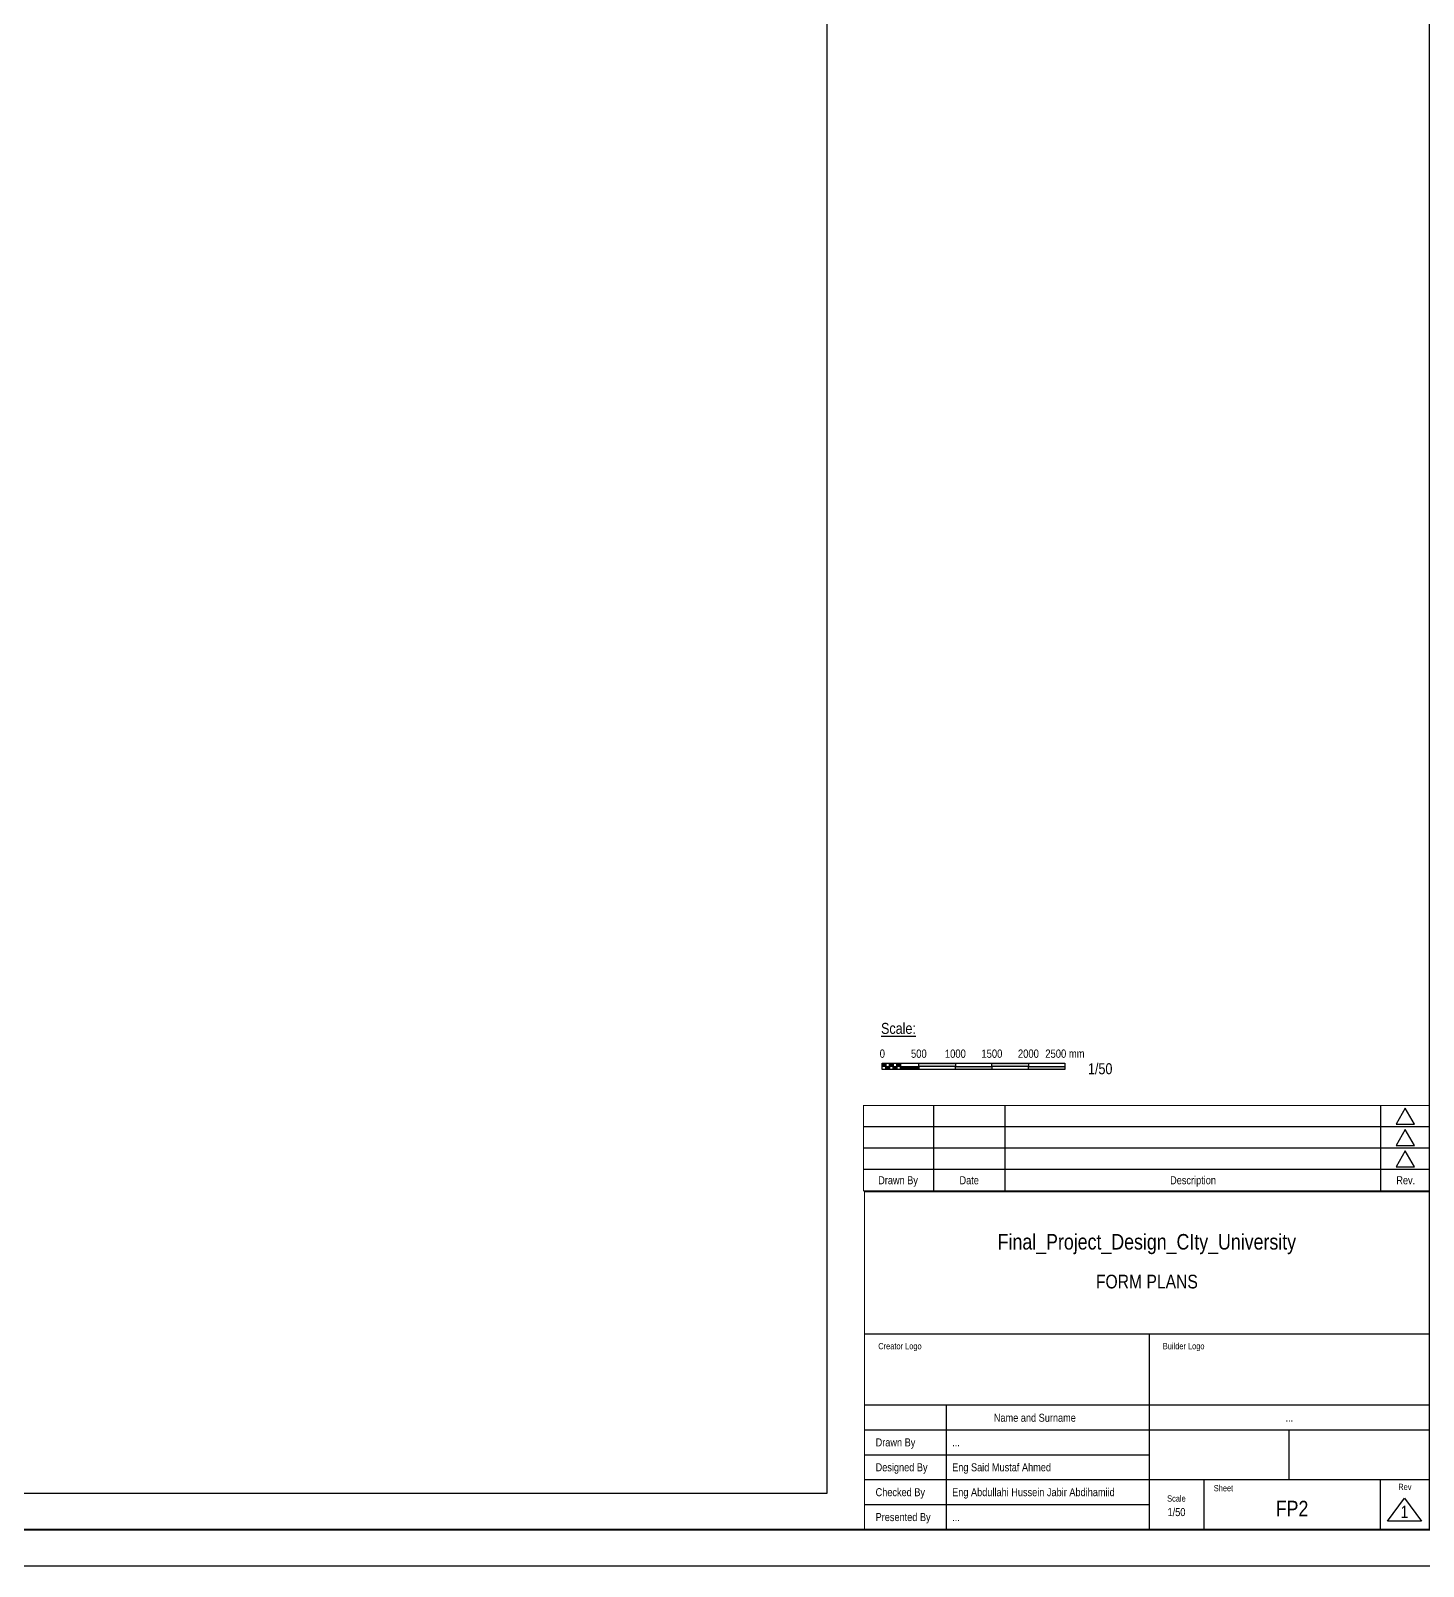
# Model space of a CAD drawing. Extents: x 0 to 206258, y -403073 to 0.
# Drawn here: x 114353 to 133419, y -53697 to -32672 of the extents above; entities that cross this region are included whole.
import ezdxf
from ezdxf.enums import TextEntityAlignment as Align

# ---------------------------------------------------------------- set-up
doc = ezdxf.new("R2010")
doc.units = 0
doc.header["$LTSCALE"] = 1000
for name, color, linetype in [('SHEETSUMMARY-10', 8, 'Continuous'), ('SHEETSUMMARY-25', 11, 'Continuous'), ('SHEETSUMMARY-30', 3, 'Continuous'), ('SHEETSUMMARY-35', 9, 'Continuous'), ('SHEETSUMMARY-40', 231, 'Continuous'), ('SHEETSUMMARY-50', 1, 'Continuous'), ('SHEETSUMMARY-65', 10, 'Continuous'), ('SheetView', 40, 'Continuous'), ('SheetViewOut', 231, 'Continuous'), ('TEXT-100', 40, 'Continuous'), ('TEXT-140', 1, 'Continuous'), ('TEXT-175', 10, 'Continuous')]:
    doc.layers.add(name, color=color, linetype=linetype)
doc.styles.add('ArialNarrow', font='ARIALN.TTF')

msp = doc.modelspace()

# ---------------------------------------------------------------- hatches: boundary and pattern name
at = {"layer": 'SHEETSUMMARY-25', "transparency": 33554687}
for points in [[(126012.434, -46809.095), (126062.434, -46809.095), (126062.434, -46851.595), (126012.434, -46851.595)], [(126062.434, -46851.595), (126112.434, -46851.595), (126112.434, -46894.095), (126062.434, -46894.095)], [(126112.434, -46809.095), (126162.434, -46809.095), (126162.434, -46851.595), (126112.434, -46851.595)], [(126162.434, -46851.595), (126212.434, -46851.595), (126212.434, -46894.095), (126162.434, -46894.095)], [(126212.434, -46809.095), (126262.434, -46809.095), (126262.434, -46851.595), (126212.434, -46851.595)], [(126262.434, -46851.595), (126512.434, -46851.595), (126512.434, -46894.095), (126262.434, -46894.095)], [(126512.434, -46809.095), (127012.434, -46809.095), (127012.434, -46851.595), (126512.434, -46851.595)], [(127012.434, -46851.595), (127512.434, -46851.595), (127512.434, -46894.095), (127012.434, -46894.095)], [(127512.434, -46809.095), (128012.434, -46809.095), (128012.434, -46851.595), (127512.434, -46851.595)], [(128012.434, -46851.595), (128512.434, -46851.595), (128512.434, -46894.095), (128012.434, -46894.095)]]:
    msp.add_hatch(color=256, dxfattribs=at).paths.add_polyline_path(points)

# ---------------------------------------------------------------- linework, layer by layer
for p, q in [((126719.923, -48556.942), (126719.923, -47388.246)), ((127693.836, -48556.942), (127693.836, -47388.246)), ((132838.821, -48556.942), (132838.821, -47388.246)), ((133504.79, -47680.42), (125755.305, -47680.42)), ((133504.79, -47972.594), (125755.305, -47972.594)), ((133504.79, -48264.768), (125755.305, -48264.768))]:
    msp.add_line(p, q, dxfattribs=at)
for points in [[(126012.434, -46809.095), (126062.434, -46809.095), (126062.434, -46851.595), (126012.434, -46851.595)], [(126062.434, -46851.595), (126112.434, -46851.595), (126112.434, -46894.095), (126062.434, -46894.095)], [(126112.434, -46809.095), (126162.434, -46809.095), (126162.434, -46851.595), (126112.434, -46851.595)], [(126162.434, -46851.595), (126212.434, -46851.595), (126212.434, -46894.095), (126162.434, -46894.095)], [(126212.434, -46809.095), (126262.434, -46809.095), (126262.434, -46851.595), (126212.434, -46851.595)], [(126262.434, -46851.595), (126512.434, -46851.595), (126512.434, -46894.095), (126262.434, -46894.095)], [(126512.434, -46809.095), (127012.434, -46809.095), (127012.434, -46851.595), (126512.434, -46851.595)], [(127012.434, -46851.595), (127512.434, -46851.595), (127512.434, -46894.095), (127012.434, -46894.095)], [(127512.434, -46809.095), (128012.434, -46809.095), (128012.434, -46851.595), (127512.434, -46851.595)], [(128012.434, -46851.595), (128512.434, -46851.595), (128512.434, -46894.095), (128012.434, -46894.095)]]:
    msp.add_lwpolyline(points, close=True, dxfattribs=at)
at = {"layer": 'SHEETSUMMARY-25', "transparency": 33554687, "const_width": 12.5}
msp.add_lwpolyline([(133504.79, -47388.246), (125755.305, -47388.246), (125755.305, -48556.942), (133504.79, -48556.942)], close=True, dxfattribs=at)
at = {"layer": 'SHEETSUMMARY-30', "transparency": 33554687}
for p, q in [((126888.665, -51492.359), (126888.665, -53196.707)), ((133504.79, -51833.228), (125768.665, -51833.228)), ((131584.554, -52514.967), (131584.554, -51833.228)), ((129664.317, -52174.098), (125768.665, -52174.098)), ((133504.79, -52514.967), (125768.665, -52514.967)), ((130414.317, -52514.967), (130414.317, -53196.707)), ((132829.535, -52514.967), (132829.535, -53196.707)), ((129664.317, -52855.837), (125768.665, -52855.837))]:
    msp.add_line(p, q, dxfattribs=at)
for points in [[(126012.434, -46894.095), (126012.434, -46809.095), (128512.434, -46809.095), (128512.434, -46894.095)], [(133171.806, -47424.768), (133045.291, -47643.898), (133298.321, -47643.898)], [(133171.806, -47716.942), (133045.291, -47936.072), (133298.321, -47936.072)], [(133171.806, -48009.116), (133045.291, -48228.246), (133298.321, -48228.246)], [(132927.723, -53077.405), (133159.95, -52765.789), (133392.178, -53077.405)]]:
    msp.add_lwpolyline(points, close=True, dxfattribs=at)
at = {"layer": 'SHEETSUMMARY-50', "transparency": 33554687}
for p, q in [((133504.79, -50518.446), (125768.665, -50518.446)), ((129664.317, -50518.446), (129664.317, -53196.707)), ((133504.79, -51492.359), (125768.665, -51492.359))]:
    msp.add_line(p, q, dxfattribs=at)
for points, const_width in [([(75804.79, -12146.707), (75804.79, -53196.707), (133504.79, -53196.707), (133504.79, -12146.707), (75804.79, -12146.707), (75804.79, -12146.707)], 28), ([(125768.665, -53196.707), (125768.665, -48570.62), (133504.79, -48570.62), (133504.79, -53196.707)], 12.5)]:
    msp.add_lwpolyline(points, close=True, dxfattribs=dict(at, const_width=const_width))
at = {"layer": 'SheetView', "transparency": 33554687}
msp.add_lwpolyline([(76304.79, -12646.707), (76304.79, -52696.707), (125255.305, -52696.707), (125255.305, -12646.707)], close=True, dxfattribs=at)
at = {"layer": 'SheetViewOut', "transparency": 33554687}
msp.add_lwpolyline([(74554.79, -53696.707), (74554.79, -11646.707), (134004.79, -11646.707), (134004.79, -53696.707)], close=True, dxfattribs=at)

# ---------------------------------------------------------------- texts
at = {"layer": 'SHEETSUMMARY-10', "transparency": 33554687, "style": 'ArialNarrow'}
for s, p in [('...', (131584.554, -51662.794)), ('1/50', (130039.317, -52954.592))]:
    msp.add_text(s, height=109.5652, dxfattribs=at).set_placement(p, align=Align.MIDDLE_CENTER)
for s, height, p in [('Drawn By', 109.5652, (125920.32, -52055.122)), ('...', 109.5652, (126968.372, -52055.122)), ('Designed By', 109.56522, (125920.32, -52395.992)), ('Eng Said Mustaf Ahmed', 109.56522, (126968.372, -52395.992)), ('Checked By', 109.5652, (125920.32, -52736.861)), ('Eng Abdullahi Hussein Jabir Abdihamiid', 109.56522, (126968.372, -52736.861)), ('Presented By', 109.56522, (125920.32, -53077.731)), ('...', 109.5652, (126968.372, -53077.731))]:
    msp.add_text(s, height=height, dxfattribs=at).set_placement(p)
at = {"layer": 'SHEETSUMMARY-35', "transparency": 33554687, "style": 'ArialNarrow'}
for s, height, p in [('Drawn By', 109.5652, (126227.864, -48411.163)), ('Date', 109.5652, (127201.777, -48411.163)), ('Description', 109.56522, (130266.329, -48410.855)), ('Rev.', 109.5652, (133178.656, -48411.163)), ('Name and Surname', 109.56522, (128100.531, -51662.794)), ('Scale', 85.2174, (130039.317, -52768.653)), ('Rev', 85.2174, (133167.162, -52609.666))]:
    msp.add_text(s, height=height, dxfattribs=at).set_placement(p, align=Align.MIDDLE_CENTER)
for s, height, p in [('Creator Logo', 85.21739, (125957.246, -50724.975)), ('Builder Logo', 85.21739, (129852.898, -50724.975)), ('Sheet', 85.2174, (130550.349, -52669.898))]:
    msp.add_text(s, height=height, dxfattribs=at).set_placement(p)
at = {"layer": 'SHEETSUMMARY-40', "transparency": 33554687, "style": 'ArialNarrow'}
msp.add_text('Final_Project_Design_CIty_University', height=212.5, dxfattribs=at).set_placement((129634.264, -49253.543), align=Align.MIDDLE_CENTER)
at = {"layer": 'SHEETSUMMARY-65', "transparency": 33554687, "style": 'ArialNarrow'}
for s, height, p in [('FP2', 212.5, (131621.926, -52905.837)), ('1', 170, (133161.561, -52952.328))]:
    msp.add_text(s, height=height, dxfattribs=at).set_placement(p, align=Align.MIDDLE_CENTER)
at = {"layer": 'TEXT-100', "transparency": 33554687, "style": 'ArialNarrow'}
for s, p in [('0', (126012.434, -46677.77)), ('500', (126512.434, -46677.77)), ('1000', (127012.434, -46677.77)), ('1500', (127512.434, -46677.77)), ('2000', (128012.434, -46677.77)), ('2500 mm', (128512.434, -46677.77))]:
    msp.add_text(s, height=112.5, dxfattribs=at).set_placement(p, align=Align.MIDDLE_CENTER)
at = {"layer": 'TEXT-140', "transparency": 33554687, "style": 'ArialNarrow'}
msp.add_text('%%UScale:', height=150, dxfattribs=at).set_placement((125994.708, -46407.031))
msp.add_text('1/50', height=150, dxfattribs=at).set_placement((128828.026, -46884.095), align=Align.MIDDLE_LEFT)
at = {"layer": 'TEXT-175', "transparency": 33554687, "style": 'ArialNarrow'}
msp.add_text('FORM PLANS', height=187.5, dxfattribs=at).set_placement((129634.264, -49798.222), align=Align.MIDDLE_CENTER)

doc.saveas('drawing.dxf')
